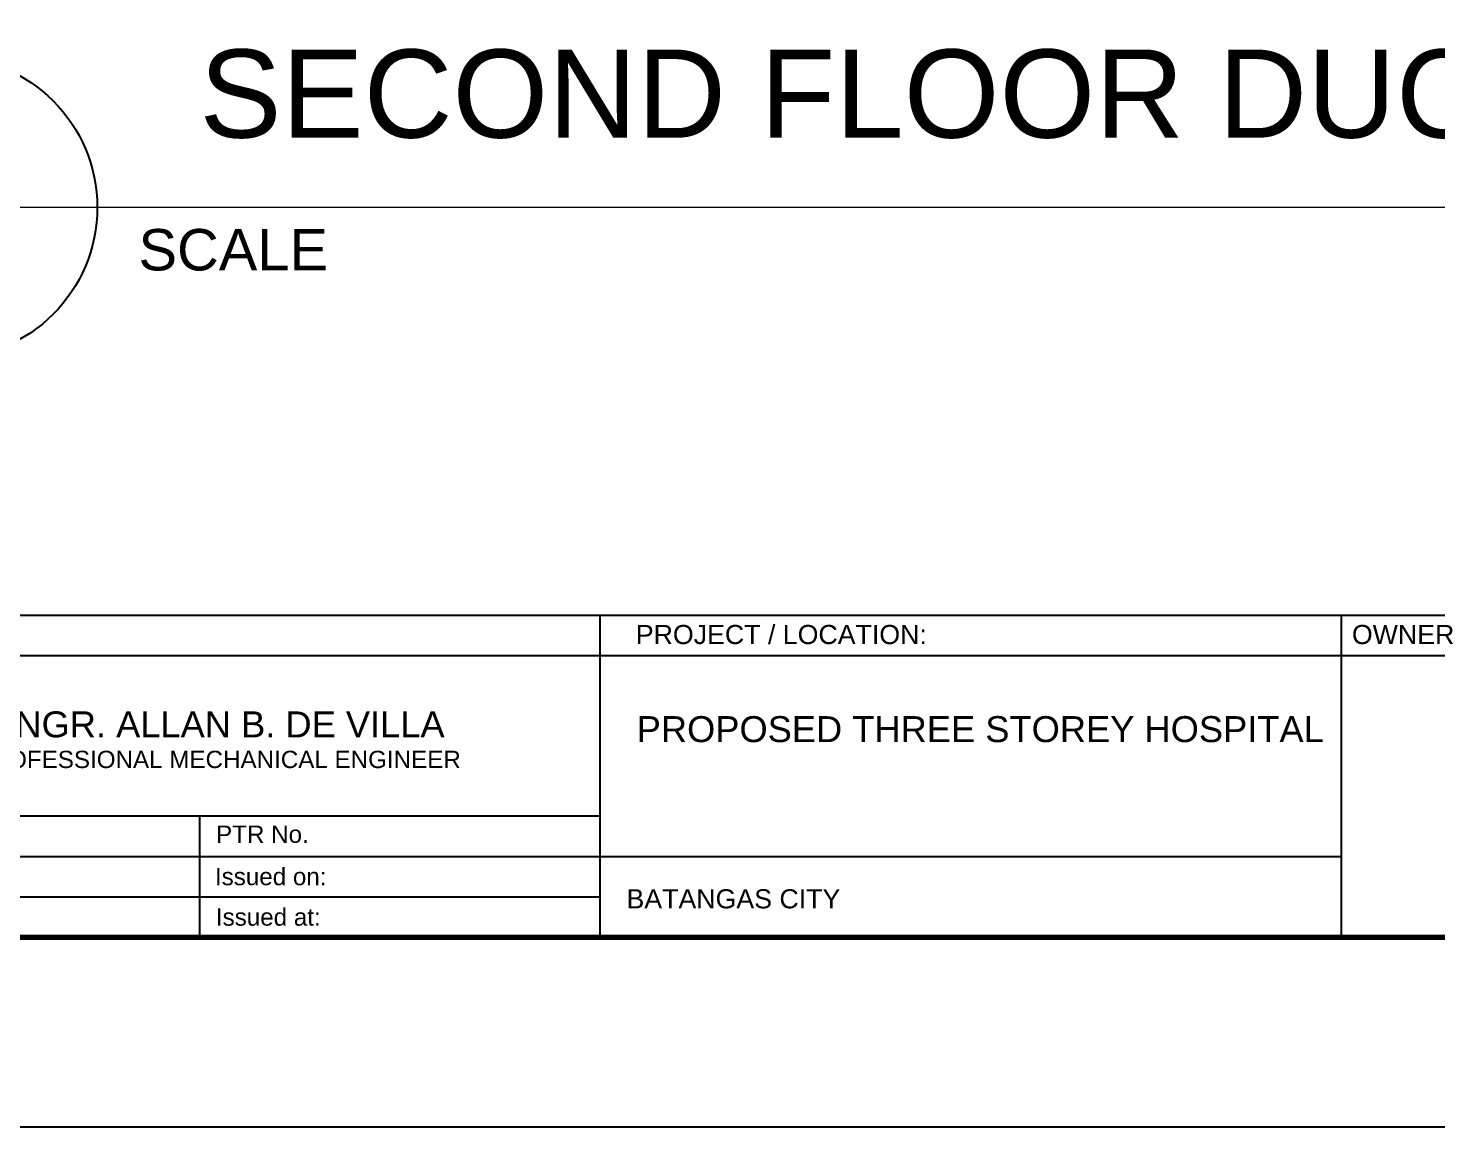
# Model space of a CAD drawing. Header units: millimetres. Extents: x -116 to 421, y 1 to 342.
# Drawn here: x 238.5 to 260.89, y 86.59 to 104.04 of the extents above; entities that cross this region are included whole.
import ezdxf

# ---------------------------------------------------------------- set-up
doc = ezdxf.new("R2010")
doc.units = ezdxf.units.MM
doc.header["$MEASUREMENT"] = 0
doc.layers.add('template', color=7, linetype='Continuous')
doc.styles.add('arial', font='arial.ttf')
doc.styles.get("Standard").update_dxf_attribs({"font": 'arial.ttf'})

msp = doc.modelspace()

# ---------------------------------------------------------------- linework, layer by layer
at = {"color": 0, "linetype": 'ByBlock', "lineweight": 9}
for p, q in [((239.812, 101.19), (234.805, 101.19)), ((277.781, 101.19), (239.812, 101.19))]:
    msp.add_line(p, q, dxfattribs=at)
msp.add_circle((237.202, 101.19), 2.398)
at = {"layer": 'template'}
for p, q in [((208.046, 94.714), (298.297, 94.714)), ((247.593, 89.594), (247.593, 94.714)), ((259.369, 94.714), (259.369, 89.594)), ((223.893, 94.074), (280.464, 94.074)), ((223.893, 91.524), (247.593, 91.524)), ((241.226, 91.524), (241.226, 89.594)), ((223.893, 90.881), (259.369, 90.881)), ((223.893, 90.237), (247.593, 90.237)), ((235.302, 90.237), (245.636, 90.237)), ((202.03, 86.586), (301.306, 86.586))]:
    msp.add_line(p, q, dxfattribs=at)
at = {"layer": 'template', "linetype": 'Continuous', "const_width": 0.0853}
msp.add_lwpolyline([(208.046, 89.594), (298.297, 89.594), (298.297, 153.973), (208.046, 153.973)], close=True, dxfattribs=at)

# ---------------------------------------------------------------- texts
at = {"color": 0, "linetype": 'ByBlock', "lineweight": 9}
for s, height, p in [('SECOND FLOOR DUCTING LAYOUT', 1.4, (241.224, 102.3)), ('SCALE                                                                                                                              1:400', 0.657637, (240.255, 100.191))]:
    msp.add_text(s, height=height, dxfattribs=at).set_placement(p)
at = {"layer": 'template', "style": 'arial'}
for s, height, p in [('PROJECT / LOCATION:', 0.30402, (248.158, 94.255)), ('PROJECT / LOCATION:', 0.30402, (248.158, 94.255)), ('PROJECT / LOCATION:', 0.30402, (248.158, 94.255)), ('OWNER', 0.304, (259.538, 94.255)), ('ENGR. ALLAN B. DE VILLA', 0.41257, (237.914, 92.773)), ('PROPOSED THREE STOREY HOSPITAL', 0.41257, (248.172, 92.697)), ('PROFESSIONAL MECHANICAL ENGINEER', 0.27505, (237.649, 92.285)), ('PTR No.', 0.275, (241.488, 91.097)), ('Issued on:', 0.275, (241.47, 90.424)), ('BATANGAS CITY', 0.30402, (248.01, 90.056)), ('Issued at:', 0.275, (241.485, 89.781))]:
    msp.add_text(s, height=height, dxfattribs=at).set_placement(p)

doc.saveas('drawing.dxf')
